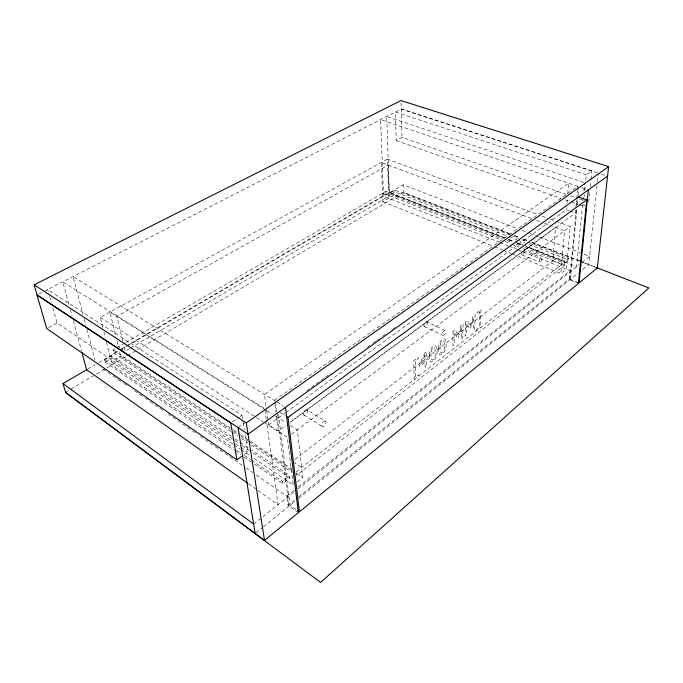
<?xml version="1.0" encoding="UTF-8"?>
<svg xmlns="http://www.w3.org/2000/svg" width="683" height="683" viewBox="0 0 683 683"><rect width="100%" height="100%" fill="white"/><g stroke="black" fill="none" stroke-linecap="round" stroke-linejoin="round"><path stroke-width="0.51" stroke-dasharray="3.42 2.56" d="M476.546 330.845L476.58 329.513L479.15 327.516L479.594 311.9L477.007 313.881L477.041 312.515L480.952 309.544L480.405 327.831M294.851 459.377L552.82 260.915L555.492 227.405L290.309 421.949M512.378 253.939L560.837 273.49L564.508 230.76L552.556 226.312M285.912 412.395L566.395 209.724L566.574 207.606M566.941 203.372L567.394 198.079M567.761 193.844L568.666 183.257L264.466 394.381L266.481 409.1M524.86 247.562L564.371 263.186L564.542 261.23L568.683 257.995L527.95 242.089M296.251 472.627L296.567 475.3L564.568 265.081L564.85 261.888L526.294 246.683M556.269 221.326L570.262 226.474L566.446 269.059L560.837 273.49M564.371 263.186L568.504 259.95L568.683 257.995M298.77 496.754L569.34 279.014L570.117 270.639L297.6 487.508M290.309 422.214L575.445 212.959L575.82 208.87M575.914 207.854L576.665 199.675M576.759 198.651L577.519 190.472M577.613 189.447L577.895 186.382L274.301 400.443L274.72 403.61M576.256 209.28L569.707 279.919L577.459 283.069M576.64 205.062L577.323 197.686M570.331 279.415L576.896 208.861M577.289 204.652L577.784 199.376M578.177 195.167L578.86 187.791M582.565 204.738L576.58 266.677L526.047 246.751M582.975 200.537L583.478 195.287M583.888 191.086L584.699 182.685M579.201 204.772L583.222 206.181L583.427 204.089M584.136 196.764L584.341 194.664M584.75 190.48L585.254 185.247M585.766 180.013L586.27 174.78L591.845 170.887L401.305 109.015L37.104 294.911M588.695 202.168L589.745 191.744M590.274 186.527L590.897 180.269M591.008 179.228L591.845 170.887M596.993 185.691L588.695 264.611L581.224 270.63M597.437 181.482L598.206 174.122M256.005 532.8L262.648 527.447M263.433 526.815L295.107 501.279M298.428 498.607L578.313 272.978M298.343 512.685L287.978 505.437L295.449 499.427M253.658 524.1L294.501 491.547M297.839 488.883L579.133 264.637M582.061 262.298L589.566 256.321L538.989 236.907M294.271 490.155L286.766 496.131L287.978 505.437M297.216 481.925L302.774 477.528L297.301 429.855L288.61 424.391M296.14 471.74L564.85 261.888M254.528 464.235L282.694 483.479L289.908 477.835L289.635 475.65L251.711 450.148M282.694 483.479L282.403 481.293L289.635 475.65M291.487 434.183L570.262 226.474M268.214 421.718L268.65 424.869L278.288 431.041L286.015 425.364M244.42 454.4L247.741 451.967L244.932 434.132M583.222 206.181L584.785 205.037M268.65 424.869L285.05 413.019M306.599 390.71L315.247 384.503M316.118 383.889L324.767 377.69M325.637 377.067L330.828 373.345M367.164 347.305L372.355 343.583M373.225 342.96L375.821 341.107M376.683 340.484L381.874 336.762M382.745 336.147L385.34 334.286M392.255 329.326L394.851 327.464M238.008 427.584L246.708 421.437M232.51 421.846L239.383 417.048M240.245 416.451L241.961 415.247L47.639 289.532L48.22 291.564M65.551 392.29L93.084 375.991M96.559 373.942L403.38 192.316L510.713 234.141M129.71 348.535L125.126 351.233L123.666 345.077M130.632 347.997L389.31 196.012L388.243 165.073L116.827 316.383L122.684 340.979M106.454 342.115L111.346 361.649L120.669 356.15L230.291 429.214M531.647 218.517L381.302 162.486L382.83 201.664L388.738 198.181L387.381 159.139L538.281 214.701M231.426 436.505L111.474 355.843L104.414 359.975L104.934 362.016L111.978 357.875L238.819 443.387M510.064 235.106L394.817 190.096L390.454 192.649L390.514 194.459L394.876 191.897L507.981 236.233M114.889 348.842L113.045 349.918L113.865 353.222L117.536 351.071M121.215 348.928L386.023 194.271L501.083 239.904M87.817 369.051L95.236 364.713M98.856 362.605L119.073 350.78M119.995 350.242L126.432 346.486M127.345 345.948L403.115 184.76L518.158 228.916M125.032 342.951L118.407 346.802L123.444 350.123M125.766 342.524L385.912 191.334L504.541 238.111M102.843 327.72L100.273 317.433L387.381 159.139M48.502 327.669L57.133 323.025L231.861 441.227M586.27 174.78L395.372 112.038L396.191 140.544L402.014 137.411L566.617 194.51M597.471 172.79L401.22 109.058L401.058 102.689M601.518 174.105L606.581 175.744M583.683 182.352L386.698 116.469L389.327 192.819L504.25 238.154M577.955 186.399L380.593 119.585L383.539 196.2L499.307 242.286M581.762 187.688L586.449 189.276M570.629 195.901L574.642 197.293M579.662 199.035L582.676 200.085M396.191 140.544L561.102 198.42M565.123 199.829L570.151 201.596M571.15 201.946L578.194 204.422M566.395 209.724L569.11 210.697M570.015 211.021L575.445 212.959M542.276 216.169L546.272 217.646M550.276 219.115L555.27 220.959M536.633 220.37L540.612 221.855M544.59 223.341L551.565 225.936M522.128 230.436L529.069 233.099M530.059 233.484L537.991 236.531M514.692 235.686L518.662 237.24M523.63 239.17L527.609 240.723M531.579 242.269L579.286 260.855M580.277 261.248L595.183 267.053M510.372 234.09L403.303 192.367L403.115 184.76M514.342 235.635L519.293 237.564M523.263 239.11L527.225 240.655M532.185 242.593L581.754 261.905M582.744 262.298L597.343 267.984M511.063 235.49L518.013 238.213M521.991 239.759L526.96 241.705M508.972 236.617L516.911 239.733M517.902 240.117L524.851 242.841M528.821 244.394L568.504 259.95M390.454 192.649L505.198 237.846M509.151 239.409L514.094 241.355M515.084 241.748L522.999 244.864M523.989 245.248L564.542 261.23M508.494 239.665L513.437 241.611M517.398 243.174L522.341 245.12M508.212 239.716L513.172 241.671M517.133 243.233L522.085 245.188M390.514 194.459L503.123 238.973M507.076 240.536L512.019 242.491M515.972 244.053L520.907 246.008M505.053 241.483L511.004 243.84M511.994 244.232L518.935 246.99M522.905 248.561L564.568 265.081M382.506 193.306L389.31 196.012M552.82 260.915L561.614 264.406M523.562 250.422L541.303 257.474M500.033 242.678L508.195 245.829M509.185 246.221L517.082 249.372M517.799 249.765L571.108 271.031M521.983 254.938L539.69 262.05M382.83 201.664L493.587 246.358M494.577 246.751L502.492 249.944M503.482 250.345L511.388 253.538M569.34 279.014L579.056 282.95M426.79 321.727A2.655 1.357 -64.2 0 1 426.064 325.842A2.655 1.357 -64.2 0 1 423.981 324.741A2.655 1.357 -64.2 0 1 426.79 321.727L445.06 330.538A2.689 1.332 -64.2 0 1 444.291 334.696A2.689 1.332 -64.2 0 1 442.243 333.62A2.689 1.332 -64.2 0 1 445.06 330.538M424.433 326.483L442.678 335.37M307.085 410.031A3.005 1.682 -58.8 0 1 305.608 414.709A3.005 1.682 -58.8 0 1 303.431 412.703A3.005 1.682 -58.8 0 1 307.085 410.031L325.654 421.3A3.048 1.656 -59 0 1 324.135 426.038A3.048 1.656 -59 0 1 322 424.049A3.048 1.656 -59 0 1 325.654 421.3M303.67 414.94L322.214 426.303M275.437 401.143L73.081 276.547L83.095 314.709M277.11 402.176L283.804 406.291M279.859 412.301L285.289 415.682M263.86 408.118L62.776 281.806L69.154 305.327M265.781 410.039L109.989 312.08L115.948 336.676M266.686 410.603L272.082 414M275.684 416.263L285.596 422.495M100.273 317.433L263.177 421.795M264.073 422.367L287.338 437.274L293.246 485.058L253.513 458.097M293.152 461.887L301.621 467.462M113.045 349.918L232.459 429.368M233.338 429.957L239.537 434.072M240.416 434.661L249.261 440.552M250.149 441.141L291.718 468.803M233.825 431.571L237.36 433.927M240.894 436.283L247.972 440.996M248.851 441.585L292.17 470.459M296.584 473.404L302.774 477.528M113.865 353.222L230.939 431.451M231.827 432.04L238.034 436.189M241.577 438.554L247.792 442.704M251.335 445.077L292.136 472.337M234.952 438.879L239.366 441.841M240.245 442.439L248.185 447.775M242.345 445.768L249.389 450.515M252.915 452.889L289.908 477.835M235.387 443.609L239.801 446.597M240.681 447.194L247.741 451.967M111.346 361.649L233.202 444.317M234.081 444.923L240.262 449.115M241.15 449.713L249.978 455.706M104.414 359.975L233.057 447.655M236.583 450.063L240.988 453.068M244.514 455.467L250.678 459.668M251.557 460.274L282.403 481.293M104.934 362.016L234.295 450.404M235.174 451.011L240.45 454.613M243.968 457.021L251.011 461.828M103.099 369.059L117.109 378.749M117.98 379.355L123.239 382.992M124.11 383.59L126.739 385.408M134.619 390.864L144.25 397.523M145.12 398.129L162.631 410.244M167.89 413.881L195.901 433.261M200.281 436.292L242.303 465.362M245.803 467.787L252.812 472.636M256.313 475.052L287.833 496.865M296.055 509.424L290.13 505.292L278.451 414.342M248.484 483.795L257.184 489.924M258.054 490.539L278.066 504.643L266.37 420.284M49.654 296.635L51.379 302.731M52.822 307.802L57.133 323.025M70.264 309.416L71.92 315.555M73.312 320.668L81.618 351.352M84.18 318.833L85.802 325.023M86.886 329.146L95.014 360.086M103.876 331.827L105.421 338M111.474 355.843L111.978 357.875M116.921 340.672L118.432 346.921M119.679 352.052L120.669 356.15M241.961 415.247L242.952 421.539M243.114 422.589L244.275 429.94M264.91 409.74L266.225 419.225M266.626 410.15L268.069 420.66M275.573 402.193L276.803 411.661M276.939 412.694L289.037 506.18M274.856 404.669L275.812 412.054M276.367 416.271L278.288 431.041M385.912 191.334L386.023 194.271M394.817 190.096L394.876 191.897M401.305 109.015L402.014 137.411M414.197 379.543L413.813 360.718L418.252 357.337L418.269 358.737L415.332 360.983L415.64 377.033L418.542 374.771L418.568 376.128M453.051 331.451L452.914 345.641L454.366 344.522L454.494 332.314L457.414 338.316L458.344 337.598L461.477 326.969L461.29 339.135L462.818 337.948L463.048 323.819L460.914 325.45L458.003 335.515L455.185 329.821L453.051 331.451M465.388 322.034L465.132 336.147L466.54 335.054L466.779 322.914L469.545 328.933L470.459 328.224L473.592 317.697L473.302 329.804L474.787 328.643L475.146 314.59L473.054 316.186L470.152 326.15L467.471 320.447L465.388 322.034M429.274 355.032L429.496 359.992L430.768 362.127C437.308 360.752 438.717 350.396 435.541 345.572C431.195 345.871 429.394 351.275 429.274 355.032M430.973 353.009L430.999 358.046L432.04 360.189C436.471 358.268 435.848 351.455 434.627 347.681L433.739 347.596L431.989 349.218L430.973 353.009M438.435 347.989L438.623 352.932L439.852 355.075C446.315 353.7 447.664 343.455 444.624 338.64C440.33 338.913 438.588 344.3 438.435 347.989M440.117 345.991L440.108 351.011L441.098 353.162C445.478 351.233 444.864 344.488 443.719 340.723L442.849 340.629L441.133 342.226L440.117 345.991M424.997 355.16L420.865 364.03L425.065 360.795L424.997 355.16M425.039 352.821L419.55 364.551L419.584 366.583L425.082 362.332L425.142 367.232L426.73 366.003L426.679 361.102L428.139 359.967L428.13 358.43L426.662 359.565L426.576 351.651L425.039 352.821M540.705 261.469A2.442 1.084 -67.2 0 0 541.568 257.585A2.442 1.084 -67.2 0 0 539.211 260.232A2.442 1.084 -67.2 0 0 540.705 261.469M523.016 254.375A2.408 1.11 -67.3 0 0 523.835 250.533A2.408 1.11 -67.3 0 0 521.479 253.128A2.408 1.11 -67.3 0 0 523.016 254.375"/><path stroke-width="1.02" d="M578.356 196.952L586.723 199.846L578.433 283.462L299.444 511.789L297.745 510.611M588.319 189.908L579.056 282.95L597.343 267.984L608.638 166.626L401.006 100.572L34.15 284.794L37.104 294.911L248.031 434.209L607.588 176.077M86.903 369.588L62.998 383.556L65.551 392.29L264.483 540.398L298.343 512.685L285.477 407.324M236.958 459.864L230.794 423.042L36.95 294.988L46.777 328.6L236.958 459.864L242.764 455.612M299.444 511.789L288.004 417.373L586.723 199.846M264.483 540.398L246.29 422.965L608.638 166.626M596.182 267.437L648.85 287.961L320.617 582.428L65.414 392.375M286.194 416.246L288.004 417.373M34.15 284.794L246.29 422.965M247.613 483.18L86.613 369.759L81.9 352.368M62.998 383.556L253.658 524.1M238.008 427.584L255.177 533.466"/></g></svg>
